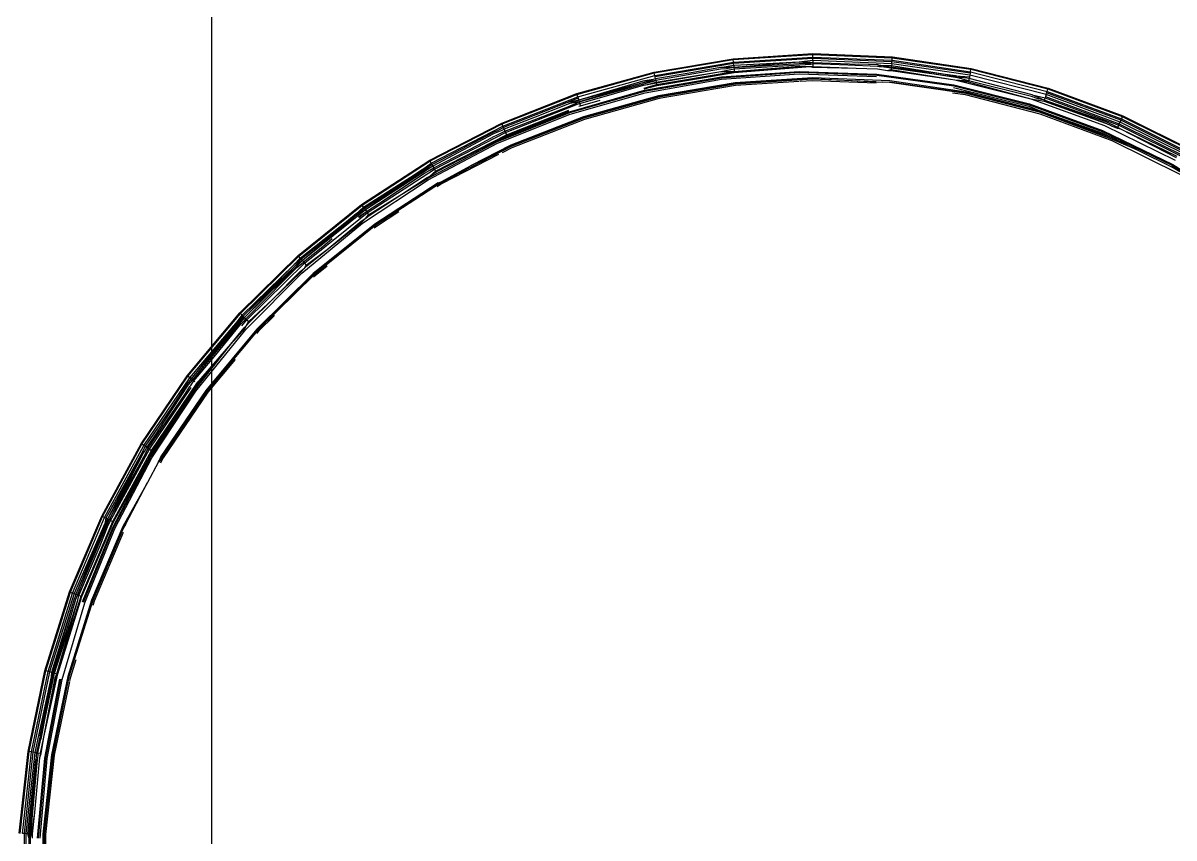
# Model space of a CAD drawing. Header units: millimetres. Extents: x -4865574 to 353735, y -2734656 to 279194.
# Drawn here: x -4832916.9 to -4832864.3, y -2670809.9 to -2670772.7 of the extents above; entities that cross this region are included whole.
import ezdxf

# ---------------------------------------------------------------- set-up
doc = ezdxf.new("R2010")
doc.units = ezdxf.units.MM
doc.layers.add('+AT9-Hardscape', color=1, linetype='Continuous')
doc.layers.add('+AT9-Hatch', color=8, linetype='Continuous')

# ---------------------------------------------------------------- blocks, each defined once
blk = doc.blocks.new('TABLE1')
at = {"layer": '+AT9-Hardscape'}
for p, q in [((-1225.835, 466.11), (-1222.195, 466.343)), ((-1225.831, 466.068), (-1222.195, 466.301)), ((-1222.196, 466.186), (-1222.195, 466.301)), ((-1222.195, 466.301), (-1222.195, 466.343)), ((-1222.195, 466.343), (-1218.558, 466.195)), ((-1222.195, 466.301), (-1218.563, 466.154)), ((-1229.441, 465.499), (-1225.835, 466.11)), ((-1229.433, 465.458), (-1225.831, 466.068)), ((-1229.412, 465.346), (-1225.821, 465.954)), ((-1225.815, 465.884), (-1229.399, 465.277)), ((-1225.807, 465.799), (-1226.334, 465.709)), ((-1225.831, 466.068), (-1225.835, 466.11)), ((-1225.821, 465.954), (-1225.831, 466.068)), ((-1225.821, 465.954), (-1222.196, 466.186)), ((-1225.815, 465.884), (-1225.821, 465.954)), ((-1222.197, 466.116), (-1225.815, 465.884)), ((-1225.807, 465.799), (-1225.815, 465.884)), ((-1222.823, 465.954), (-1225.807, 465.799)), ((-1225.807, 465.799), (-1225.799, 465.713)), ((-1222.823, 465.954), (-1225.799, 465.713)), ((-1225.799, 465.713), (-1222.822, 465.886)), ((-1225.793, 465.643), (-1222.287, 465.867)), ((-1225.783, 465.529), (-1222.822, 465.769)), ((-1222.198, 466.03), (-1222.823, 465.954)), ((-1222.312, 465.936), (-1222.823, 465.954)), ((-1222.822, 465.886), (-1222.312, 465.936)), ((-1222.287, 465.867), (-1222.822, 465.886)), ((-1222.822, 465.769), (-1222.309, 465.751)), ((-1222.312, 465.936), (-1222.199, 465.943)), ((-1222.287, 465.867), (-1222.199, 465.873)), ((-1222.199, 465.873), (-1222.2, 465.758)), ((-1222.198, 466.03), (-1222.199, 465.943)), ((-1222.199, 465.943), (-1220.095, 465.858)), ((-1222.199, 465.943), (-1222.199, 465.873)), ((-1220.601, 465.808), (-1222.199, 465.873)), ((-1222.198, 466.03), (-1222.197, 466.116)), ((-1218.592, 465.883), (-1222.198, 466.03)), ((-1222.197, 466.116), (-1222.196, 466.186)), ((-1218.583, 465.969), (-1222.197, 466.116)), ((-1222.196, 466.186), (-1218.575, 466.039)), ((-1219.236, 465.76), (-1220.601, 465.808)), ((-1219.23, 465.828), (-1220.095, 465.858)), ((-1219.184, 465.821), (-1219.23, 465.828)), ((-1218.609, 465.727), (-1219.184, 465.821)), ((-1219.184, 465.821), (-1218.601, 465.798)), ((-1218.601, 465.798), (-1218.609, 465.727)), ((-1218.592, 465.883), (-1218.601, 465.798)), ((-1218.601, 465.798), (-1215.671, 465.327)), ((-1218.592, 465.883), (-1218.583, 465.969)), ((-1215.027, 465.362), (-1218.592, 465.883)), ((-1218.583, 465.969), (-1218.575, 466.039)), ((-1215.009, 465.446), (-1218.583, 465.969)), ((-1218.575, 466.039), (-1218.563, 466.154)), ((-1218.575, 466.039), (-1214.995, 465.515)), ((-1218.563, 466.154), (-1218.558, 466.195)), ((-1218.563, 466.154), (-1214.971, 465.628)), ((-1218.558, 466.195), (-1214.963, 465.669)), ((-1232.976, 464.516), (-1229.441, 465.499)), ((-1232.965, 464.476), (-1229.433, 465.458)), ((-1232.932, 464.367), (-1229.412, 465.346)), ((-1229.878, 464.668), (-1226.369, 465.285)), ((-1229.869, 464.625), (-1226.364, 465.241)), ((-1229.433, 465.458), (-1229.441, 465.499)), ((-1229.412, 465.346), (-1229.433, 465.458)), ((-1229.399, 465.277), (-1229.412, 465.346)), ((-1229.383, 465.193), (-1229.399, 465.277)), ((-1227.656, 465.485), (-1229.383, 465.193)), ((-1226.406, 465.636), (-1229.367, 465.109)), ((-1229.354, 465.04), (-1226.394, 465.521)), ((-1229.346, 465.002), (-1226.394, 465.521)), ((-1229.332, 464.928), (-1225.783, 465.529)), ((-1229.324, 464.887), (-1225.779, 465.487)), ((-1226.413, 465.704), (-1227.656, 465.485)), ((-1226.334, 465.709), (-1226.413, 465.704)), ((-1226.142, 465.655), (-1226.406, 465.636)), ((-1226.394, 465.521), (-1225.793, 465.643)), ((-1226.394, 465.521), (-1225.783, 465.529)), ((-1226.369, 465.285), (-1222.82, 465.532)), ((-1226.364, 465.241), (-1222.819, 465.488)), ((-1226.357, 465.173), (-1222.819, 465.42)), ((-1225.799, 465.713), (-1226.334, 465.709)), ((-1225.799, 465.713), (-1226.142, 465.655)), ((-1225.799, 465.713), (-1225.793, 465.643)), ((-1225.793, 465.643), (-1225.783, 465.529)), ((-1225.783, 465.529), (-1222.309, 465.751)), ((-1225.783, 465.529), (-1225.779, 465.487)), ((-1225.779, 465.487), (-1222.309, 465.751)), ((-1222.205, 465.235), (-1225.736, 465.009)), ((-1222.82, 465.532), (-1219.268, 465.408)), ((-1222.819, 465.488), (-1219.272, 465.363)), ((-1222.819, 465.42), (-1219.278, 465.295)), ((-1222.309, 465.751), (-1222.2, 465.758)), ((-1222.309, 465.751), (-1222.201, 465.717)), ((-1218.677, 465.092), (-1222.205, 465.235)), ((-1222.2, 465.758), (-1222.201, 465.717)), ((-1222.201, 465.717), (-1220.214, 465.678)), ((-1222.2, 465.758), (-1220.214, 465.678)), ((-1220.214, 465.678), (-1219.246, 465.644)), ((-1219.272, 465.363), (-1215.758, 464.868)), ((-1219.268, 465.408), (-1215.749, 464.912)), ((-1219.246, 465.644), (-1218.775, 465.578)), ((-1219.162, 465.75), (-1219.236, 465.76)), ((-1218.615, 465.673), (-1219.162, 465.75)), ((-1219.162, 465.75), (-1218.609, 465.727)), ((-1218.775, 465.578), (-1218.621, 465.613)), ((-1218.775, 465.578), (-1218.626, 465.571)), ((-1218.621, 465.613), (-1218.626, 465.571)), ((-1218.626, 465.571), (-1215.912, 465.174)), ((-1218.615, 465.673), (-1218.621, 465.613)), ((-1218.621, 465.613), (-1215.912, 465.174)), ((-1218.609, 465.727), (-1218.615, 465.673)), ((-1215.683, 465.26), (-1218.615, 465.673)), ((-1215.671, 465.327), (-1218.609, 465.727)), ((-1218.609, 465.727), (-1215.683, 465.26)), ((-1215.082, 465.095), (-1215.683, 465.26)), ((-1215.683, 465.26), (-1215.387, 465.256)), ((-1215.671, 465.327), (-1215.044, 465.277)), ((-1215.387, 465.256), (-1215.671, 465.327)), ((-1215.059, 465.208), (-1215.387, 465.256)), ((-1215.044, 465.277), (-1215.059, 465.208)), ((-1215.027, 465.362), (-1215.044, 465.277)), ((-1215.009, 465.446), (-1215.027, 465.362)), ((-1211.538, 464.47), (-1215.027, 465.362)), ((-1214.995, 465.515), (-1215.009, 465.446)), ((-1214.995, 465.515), (-1214.971, 465.628)), ((-1214.995, 465.515), (-1211.491, 464.62)), ((-1214.971, 465.628), (-1214.963, 465.669)), ((-1214.971, 465.628), (-1211.457, 464.729)), ((-1214.963, 465.669), (-1211.445, 464.769)), ((-1229.964, 465.08), (-1232.888, 464.219)), ((-1229.95, 465.014), (-1232.888, 464.219)), ((-1232.864, 464.137), (-1229.367, 465.109)), ((-1229.95, 465.014), (-1232.864, 464.137)), ((-1232.469, 464.174), (-1229.926, 464.9)), ((-1229.49, 465.163), (-1229.964, 465.08)), ((-1229.49, 465.163), (-1229.95, 465.014)), ((-1229.367, 465.109), (-1229.95, 465.014)), ((-1229.926, 464.9), (-1229.74, 464.932)), ((-1229.899, 464.77), (-1229.332, 464.928)), ((-1229.891, 464.729), (-1229.324, 464.887)), ((-1229.855, 464.558), (-1226.357, 465.173)), ((-1229.74, 464.932), (-1229.354, 465.04)), ((-1229.74, 464.932), (-1229.346, 465.002)), ((-1229.383, 465.193), (-1229.49, 465.163)), ((-1229.383, 465.193), (-1229.367, 465.109)), ((-1229.367, 465.109), (-1229.354, 465.04)), ((-1229.354, 465.04), (-1229.346, 465.002)), ((-1229.346, 465.002), (-1229.332, 464.928)), ((-1229.332, 464.928), (-1229.324, 464.887)), ((-1225.736, 465.009), (-1229.235, 464.416)), ((-1229.229, 464.386), (-1225.734, 464.978)), ((-1225.731, 464.944), (-1229.223, 464.353)), ((-1225.725, 464.88), (-1229.21, 464.289)), ((-1225.734, 464.978), (-1222.205, 465.204)), ((-1222.206, 465.17), (-1225.731, 464.944)), ((-1222.816, 465.066), (-1225.725, 464.88)), ((-1222.206, 465.105), (-1222.768, 465.069)), ((-1219.3, 465.052), (-1222.206, 465.17)), ((-1219.306, 464.987), (-1222.206, 465.105)), ((-1222.205, 465.204), (-1219.3, 465.052)), ((-1219.3, 465.052), (-1219, 465.04)), ((-1219, 465.04), (-1218.681, 465.061)), ((-1218.684, 465.027), (-1219, 465.04)), ((-1215.202, 464.518), (-1218.684, 465.027)), ((-1218.681, 465.061), (-1215.195, 464.551)), ((-1215.189, 464.581), (-1218.677, 465.092)), ((-1215.912, 465.174), (-1215.705, 465.145)), ((-1215.771, 464.801), (-1212.333, 463.943)), ((-1215.758, 464.868), (-1212.313, 464.008)), ((-1215.749, 464.912), (-1212.301, 464.051)), ((-1215.705, 465.145), (-1212.234, 464.278)), ((-1215.705, 465.145), (-1215.082, 465.095)), ((-1215.705, 465.145), (-1215.091, 465.054)), ((-1215.082, 465.095), (-1215.091, 465.054)), ((-1215.091, 465.054), (-1212.234, 464.278)), ((-1215.059, 465.208), (-1215.082, 465.095)), ((-1212.201, 464.391), (-1215.082, 465.095)), ((-1212.182, 464.455), (-1215.059, 465.208)), ((-1211.491, 464.62), (-1211.457, 464.729)), ((-1211.457, 464.729), (-1211.445, 464.769)), ((-1211.457, 464.729), (-1208.057, 463.467)), ((-1211.445, 464.769), (-1208.04, 463.506)), ((-1236.405, 463.172), (-1232.976, 464.516)), ((-1236.389, 463.134), (-1232.965, 464.476)), ((-1236.346, 463.029), (-1232.932, 464.367)), ((-1232.912, 464.301), (-1233.438, 464.089)), ((-1232.888, 464.219), (-1233.438, 464.089)), ((-1233.313, 463.688), (-1229.878, 464.668)), ((-1233.299, 463.646), (-1229.869, 464.625)), ((-1232.888, 464.219), (-1233.294, 464.059)), ((-1233.279, 463.581), (-1229.855, 464.558)), ((-1232.965, 464.476), (-1232.976, 464.516)), ((-1232.932, 464.367), (-1232.965, 464.476)), ((-1232.932, 464.367), (-1232.912, 464.301)), ((-1232.912, 464.301), (-1232.888, 464.219)), ((-1232.888, 464.219), (-1232.864, 464.137)), ((-1232.812, 463.961), (-1231.899, 464.215)), ((-1229.235, 464.416), (-1232.664, 463.463)), ((-1232.656, 463.434), (-1229.229, 464.386)), ((-1229.223, 464.353), (-1232.646, 463.401)), ((-1229.21, 464.289), (-1232.628, 463.339)), ((-1215.216, 464.454), (-1215.82, 464.542)), ((-1211.815, 463.584), (-1215.216, 464.454)), ((-1211.796, 463.646), (-1215.202, 464.518)), ((-1215.195, 464.551), (-1211.785, 463.679)), ((-1211.776, 463.709), (-1215.189, 464.581)), ((-1212.234, 464.278), (-1208.868, 463.053)), ((-1212.234, 464.278), (-1211.632, 464.17)), ((-1211.907, 464.284), (-1212.201, 464.391)), ((-1211.62, 464.21), (-1212.182, 464.455)), ((-1212.182, 464.455), (-1211.585, 464.32)), ((-1211.62, 464.21), (-1211.907, 464.284)), ((-1211.62, 464.21), (-1211.632, 464.17)), ((-1211.585, 464.32), (-1211.62, 464.21)), ((-1208.825, 463.161), (-1211.62, 464.21)), ((-1208.799, 463.223), (-1211.62, 464.21)), ((-1211.564, 464.387), (-1211.585, 464.32)), ((-1211.585, 464.32), (-1208.224, 463.072)), ((-1211.538, 464.47), (-1211.564, 464.387)), ((-1211.564, 464.387), (-1208.197, 463.137)), ((-1211.538, 464.47), (-1211.513, 464.552)), ((-1208.163, 463.217), (-1211.538, 464.47)), ((-1211.513, 464.552), (-1211.491, 464.62)), ((-1208.129, 463.296), (-1211.513, 464.552)), ((-1211.491, 464.62), (-1208.102, 463.361)), ((-1236.636, 462.355), (-1233.313, 463.688)), ((-1233.438, 464.089), (-1236.32, 462.965)), ((-1236.255, 462.807), (-1233.383, 463.913)), ((-1236.229, 462.743), (-1232.87, 464.06)), ((-1236.186, 462.638), (-1233.334, 463.756)), ((-1236.17, 462.599), (-1233.321, 463.717)), ((-1233.418, 464.024), (-1234.877, 463.439)), ((-1233.294, 464.059), (-1233.418, 464.024)), ((-1233.383, 463.913), (-1232.864, 464.137)), ((-1233.383, 463.913), (-1232.87, 464.06)), ((-1232.864, 464.137), (-1233.294, 464.059)), ((-1232.875, 463.936), (-1232.812, 463.961)), ((-1232.87, 464.06), (-1232.844, 464.07)), ((-1232.864, 464.137), (-1232.844, 464.07)), ((-1232.844, 464.07), (-1232.469, 464.174)), ((-1232.844, 464.07), (-1232.812, 463.961)), ((-1212.333, 463.943), (-1211.776, 463.709)), ((-1212.313, 464.008), (-1208.974, 462.792)), ((-1212.301, 464.051), (-1208.957, 462.833)), ((-1211.785, 463.679), (-1208.558, 462.514)), ((-1211.776, 463.709), (-1208.999, 462.729)), ((-1208.558, 462.514), (-1211.776, 463.709)), ((-1211.632, 464.17), (-1208.825, 463.161)), ((-1239.69, 461.48), (-1236.405, 463.172)), ((-1239.671, 461.444), (-1236.389, 463.134)), ((-1236.619, 462.315), (-1233.299, 463.646)), ((-1236.593, 462.253), (-1233.279, 463.581)), ((-1236.389, 463.134), (-1236.405, 463.172)), ((-1236.346, 463.029), (-1236.389, 463.134)), ((-1234.877, 463.439), (-1236.287, 462.886)), ((-1232.664, 463.463), (-1235.99, 462.159)), ((-1235.979, 462.131), (-1232.656, 463.434)), ((-1232.646, 463.401), (-1235.966, 462.1)), ((-1232.628, 463.339), (-1235.941, 462.04)), ((-1208.525, 462.363), (-1211.815, 463.584)), ((-1208.499, 462.423), (-1211.796, 463.646)), ((-1208.539, 463.022), (-1208.825, 463.161)), ((-1208.269, 462.966), (-1208.799, 463.223)), ((-1208.224, 463.072), (-1208.197, 463.137)), ((-1208.197, 463.137), (-1208.163, 463.217)), ((-1208.197, 463.137), (-1204.976, 461.539)), ((-1208.129, 463.296), (-1208.163, 463.217)), ((-1204.935, 461.615), (-1208.163, 463.217)), ((-1208.102, 463.361), (-1208.129, 463.296)), ((-1204.894, 461.691), (-1208.129, 463.296)), ((-1208.057, 463.467), (-1208.102, 463.361)), ((-1208.102, 463.361), (-1204.86, 461.753)), ((-1208.04, 463.506), (-1208.057, 463.467)), ((-1208.057, 463.467), (-1204.805, 461.854)), ((-1208.04, 463.506), (-1204.785, 461.891)), ((-1239.618, 461.344), (-1236.346, 463.029)), ((-1236.774, 462.678), (-1239.545, 461.208)), ((-1239.473, 461.072), (-1236.229, 462.743)), ((-1239.42, 460.973), (-1236.186, 462.638)), ((-1236.8, 462.74), (-1238.842, 461.666)), ((-1236.599, 462.821), (-1236.8, 462.74)), ((-1236.399, 462.828), (-1236.774, 462.678)), ((-1236.656, 462.601), (-1236.255, 462.807)), ((-1236.32, 462.965), (-1236.599, 462.821)), ((-1236.287, 462.886), (-1236.399, 462.828)), ((-1236.32, 462.965), (-1236.346, 463.029)), ((-1236.287, 462.886), (-1236.32, 462.965)), ((-1236.287, 462.886), (-1236.255, 462.807)), ((-1236.255, 462.807), (-1236.229, 462.743)), ((-1236.229, 462.743), (-1236.186, 462.638)), ((-1236.186, 462.638), (-1236.17, 462.599)), ((-1208.999, 462.729), (-1208.558, 462.514)), ((-1208.974, 462.792), (-1205.773, 461.232)), ((-1208.957, 462.833), (-1205.753, 461.271)), ((-1208.868, 463.053), (-1205.643, 461.48)), ((-1208.285, 462.927), (-1208.539, 463.022)), ((-1208.539, 463.022), (-1208.269, 462.966)), ((-1208.285, 462.927), (-1208.269, 462.966)), ((-1208.13, 462.897), (-1208.285, 462.927)), ((-1208.269, 462.966), (-1208.224, 463.072)), ((-1208.13, 462.897), (-1208.269, 462.966)), ((-1208.224, 463.072), (-1205.01, 461.477)), ((-1205.589, 461.583), (-1208.13, 462.897)), ((-1205.558, 461.643), (-1208.13, 462.897)), ((-1239.794, 460.644), (-1236.619, 462.315)), ((-1239.762, 460.585), (-1236.593, 462.253)), ((-1239.506, 461.133), (-1237.466, 462.184)), ((-1239.401, 460.936), (-1236.636, 462.355)), ((-1235.966, 462.1), (-1239.148, 460.461)), ((-1235.99, 462.159), (-1237.797, 461.228)), ((-1237.797, 461.228), (-1235.979, 462.131)), ((-1237.466, 462.184), (-1236.729, 462.572)), ((-1236.729, 462.572), (-1236.656, 462.601)), ((-1236.636, 462.355), (-1236.17, 462.599)), ((-1208.474, 462.483), (-1208.558, 462.514)), ((-1208.558, 462.514), (-1208.486, 462.454)), ((-1205.378, 460.802), (-1208.525, 462.363)), ((-1207.324, 461.912), (-1208.499, 462.423)), ((-1208.486, 462.454), (-1207.324, 461.912)), ((-1208.474, 462.483), (-1207.324, 461.912)), ((-1238.842, 461.666), (-1239.585, 461.283)), ((-1236.546, 461.729), (-1239.117, 460.405)), ((-1235.941, 462.04), (-1236.388, 461.811)), ((-1207.324, 461.912), (-1205.805, 461.172)), ((-1242.8, 459.458), (-1239.69, 461.48)), ((-1242.777, 459.424), (-1239.671, 461.444)), ((-1242.715, 459.331), (-1240.016, 461.048)), ((-1240.016, 461.048), (-1242.676, 459.273)), ((-1239.545, 461.208), (-1242.629, 459.203)), ((-1242.544, 459.076), (-1239.473, 461.072)), ((-1240.016, 461.048), (-1239.618, 461.344)), ((-1239.653, 461.239), (-1240.016, 461.048)), ((-1239.653, 461.239), (-1239.984, 460.989)), ((-1239.545, 461.208), (-1239.984, 460.989)), ((-1239.671, 461.444), (-1239.69, 461.48)), ((-1239.69, 461.014), (-1239.506, 461.133)), ((-1239.618, 461.344), (-1239.671, 461.444)), ((-1239.585, 461.283), (-1239.653, 461.239)), ((-1239.585, 461.283), (-1239.618, 461.344)), ((-1239.545, 461.208), (-1239.585, 461.283)), ((-1239.545, 461.208), (-1239.506, 461.133)), ((-1239.506, 461.133), (-1239.473, 461.072)), ((-1239.473, 461.072), (-1239.42, 460.973)), ((-1239.163, 460.491), (-1237.797, 461.228)), ((-1205.433, 460.94), (-1205.805, 461.172)), ((-1205.773, 461.232), (-1205.316, 460.916)), ((-1205.753, 461.271), (-1202.721, 459.381)), ((-1242.754, 458.597), (-1239.762, 460.585)), ((-1239.984, 460.989), (-1242.676, 459.273)), ((-1239.984, 460.989), (-1242.629, 459.203)), ((-1242.017, 459.5), (-1239.928, 460.888)), ((-1240.96, 459.922), (-1239.815, 460.683)), ((-1240.96, 459.922), (-1239.794, 460.644)), ((-1239.928, 460.888), (-1239.69, 461.014)), ((-1239.815, 460.683), (-1239.685, 460.751)), ((-1239.685, 460.751), (-1239.42, 460.973)), ((-1239.685, 460.751), (-1239.401, 460.936)), ((-1239.42, 460.973), (-1239.401, 460.936)), ((-1239.301, 460.437), (-1242.195, 458.556)), ((-1242.178, 458.531), (-1239.301, 460.437)), ((-1239.148, 460.461), (-1242.159, 458.503)), ((-1239.117, 460.405), (-1239.349, 460.254)), ((-1239.301, 460.437), (-1239.163, 460.491)), ((-1245.702, 457.126), (-1242.8, 459.458)), ((-1242.777, 459.424), (-1242.8, 459.458)), ((-1242.582, 459.133), (-1242.017, 459.5)), ((-1242.481, 458.982), (-1240.96, 459.922)), ((-1242.458, 458.948), (-1240.96, 459.922)), ((-1245.676, 457.094), (-1242.777, 459.424)), ((-1245.604, 457.008), (-1243.053, 459.03)), ((-1243.053, 459.03), (-1245.56, 456.955)), ((-1243.015, 458.975), (-1245.56, 456.955)), ((-1242.629, 459.203), (-1245.506, 456.891)), ((-1243.015, 458.975), (-1245.506, 456.891)), ((-1245.409, 456.773), (-1242.544, 459.076)), ((-1243.053, 459.03), (-1242.715, 459.331)), ((-1242.676, 459.273), (-1243.053, 459.03)), ((-1242.676, 459.273), (-1243.015, 458.975)), ((-1242.629, 459.203), (-1243.015, 458.975)), ((-1242.95, 458.881), (-1242.64, 459.087)), ((-1242.931, 458.853), (-1242.64, 459.087)), ((-1242.715, 459.331), (-1242.777, 459.424)), ((-1242.676, 459.273), (-1242.715, 459.331)), ((-1242.629, 459.203), (-1242.676, 459.273)), ((-1242.64, 459.087), (-1242.582, 459.133)), ((-1242.629, 459.203), (-1242.582, 459.133)), ((-1242.61, 458.826), (-1242.481, 458.982)), ((-1242.61, 458.826), (-1242.458, 458.948)), ((-1242.582, 459.133), (-1242.544, 459.076)), ((-1242.544, 459.076), (-1242.481, 458.982)), ((-1242.481, 458.982), (-1242.458, 458.948)), ((-1241.1, 459.116), (-1242.123, 458.45)), ((-1245.539, 456.308), (-1242.754, 458.597)), ((-1242.195, 458.556), (-1245.01, 456.294)), ((-1244.991, 456.27), (-1242.178, 458.531)), ((-1242.159, 458.503), (-1244.969, 456.245)), ((-1244.379, 457.404), (-1242.817, 458.688)), ((-1244.379, 457.404), (-1242.792, 458.652)), ((-1242.817, 458.688), (-1242.61, 458.826)), ((-1242.792, 458.652), (-1242.61, 458.826)), ((-1242.123, 458.45), (-1242.228, 458.366)), ((-1244.579, 457.528), (-1244.14, 457.903)), ((-1245.453, 456.826), (-1244.579, 457.528)), ((-1245.337, 456.687), (-1244.379, 457.404)), ((-1245.311, 456.655), (-1244.379, 457.404)), ((-1248.367, 454.508), (-1245.702, 457.126)), ((-1248.337, 454.48), (-1245.676, 457.094)), ((-1245.506, 456.891), (-1248.148, 454.295)), ((-1245.879, 456.707), (-1245.604, 457.008)), ((-1245.56, 456.955), (-1245.879, 456.707)), ((-1245.56, 456.955), (-1245.836, 456.656)), ((-1245.506, 456.891), (-1245.836, 456.656)), ((-1245.676, 457.094), (-1245.702, 457.126)), ((-1245.604, 457.008), (-1245.676, 457.094)), ((-1245.56, 456.955), (-1245.604, 457.008)), ((-1245.506, 456.891), (-1245.56, 456.955)), ((-1245.506, 456.891), (-1245.453, 456.826)), ((-1245.471, 456.808), (-1245.453, 456.826)), ((-1245.453, 456.826), (-1245.409, 456.773)), ((-1248.257, 454.402), (-1245.879, 456.707)), ((-1245.879, 456.707), (-1248.208, 454.354)), ((-1245.836, 456.656), (-1248.208, 454.354)), ((-1245.836, 456.656), (-1248.148, 454.295)), ((-1248.088, 453.741), (-1245.539, 456.308)), ((-1248.039, 454.188), (-1245.409, 456.773)), ((-1247.682, 454.635), (-1245.762, 456.569)), ((-1246.879, 455.115), (-1245.611, 456.392)), ((-1246.879, 455.115), (-1245.583, 456.358)), ((-1245.762, 456.569), (-1245.471, 456.808)), ((-1245.611, 456.392), (-1245.418, 456.55)), ((-1245.583, 456.358), (-1245.418, 456.55)), ((-1245.418, 456.55), (-1245.337, 456.687)), ((-1245.418, 456.55), (-1245.311, 456.655)), ((-1245.409, 456.773), (-1245.337, 456.687)), ((-1245.337, 456.687), (-1245.311, 456.655)), ((-1244.379, 456.638), (-1244.929, 456.196)), ((-1245.01, 456.294), (-1247.594, 453.754)), ((-1247.573, 453.733), (-1244.991, 456.27)), ((-1244.969, 456.245), (-1247.549, 453.71)), ((-1244.929, 456.196), (-1244.992, 456.134)), ((-1247.959, 454.11), (-1246.879, 455.115)), ((-1247.93, 454.082), (-1246.879, 455.115)), ((-1250.766, 451.632), (-1248.367, 454.508)), ((-1250.734, 451.606), (-1248.337, 454.48)), ((-1248.148, 454.295), (-1250.527, 451.443)), ((-1248.466, 454.103), (-1248.257, 454.402)), ((-1248.208, 454.354), (-1248.466, 454.103)), ((-1248.208, 454.354), (-1248.418, 454.057)), ((-1248.148, 454.295), (-1248.418, 454.057)), ((-1248.337, 454.48), (-1248.367, 454.508)), ((-1248.257, 454.402), (-1248.337, 454.48)), ((-1248.208, 454.354), (-1248.257, 454.402)), ((-1248.148, 454.295), (-1248.208, 454.354)), ((-1248.148, 454.295), (-1248.088, 454.236)), ((-1248.14, 454.175), (-1248.088, 454.236)), ((-1248.088, 454.236), (-1247.682, 454.635)), ((-1248.088, 454.236), (-1248.039, 454.188)), ((-1246.778, 454.379), (-1247.504, 453.666)), ((-1250.646, 451.537), (-1248.466, 454.103)), ((-1248.418, 454.057), (-1250.527, 451.443)), ((-1250.375, 450.923), (-1248.088, 453.741)), ((-1248.466, 454.103), (-1250.199, 451.967)), ((-1248.418, 454.057), (-1250.199, 451.967)), ((-1247.594, 453.754), (-1249.922, 450.963)), ((-1249.898, 450.945), (-1247.573, 453.733)), ((-1247.549, 453.71), (-1249.872, 450.924)), ((-1249.466, 452.584), (-1248.335, 453.978)), ((-1248.771, 453.074), (-1248.168, 453.817)), ((-1248.771, 453.074), (-1248.136, 453.787)), ((-1248.335, 453.978), (-1248.14, 454.175)), ((-1248.268, 453.914), (-1248.039, 454.188)), ((-1248.168, 453.817), (-1248.064, 453.922)), ((-1248.136, 453.787), (-1248.064, 453.922)), ((-1248.064, 453.922), (-1247.959, 454.11)), ((-1248.064, 453.922), (-1247.93, 454.082)), ((-1248.039, 454.188), (-1247.959, 454.11)), ((-1247.959, 454.11), (-1247.93, 454.082)), ((-1247.504, 453.666), (-1247.596, 453.555)), ((-1250.427, 450.964), (-1248.771, 453.074)), ((-1250.321, 451.279), (-1248.771, 453.074)), ((-1250.289, 451.254), (-1248.771, 453.074)), ((-1250.462, 451.391), (-1249.466, 452.584)), ((-1248.581, 452.373), (-1249.823, 450.885)), ((-1252.875, 448.526), (-1250.766, 451.632)), ((-1252.841, 448.504), (-1250.734, 451.606)), ((-1250.734, 451.606), (-1250.766, 451.632)), ((-1250.646, 451.537), (-1250.734, 451.606)), ((-1250.199, 451.967), (-1250.593, 451.495)), ((-1252.747, 448.444), (-1250.646, 451.537)), ((-1252.491, 448.282), (-1250.585, 451.087)), ((-1252.397, 448.222), (-1250.321, 451.279)), ((-1250.734, 451.203), (-1252.113, 449.108)), ((-1250.786, 451.243), (-1251.502, 450.156)), ((-1250.876, 450.781), (-1250.644, 451.133)), ((-1250.647, 451.414), (-1250.786, 451.243)), ((-1250.527, 451.443), (-1250.734, 451.203)), ((-1250.593, 451.495), (-1250.647, 451.414)), ((-1250.593, 451.495), (-1250.646, 451.537)), ((-1250.644, 451.133), (-1250.599, 451.188)), ((-1250.599, 451.188), (-1250.462, 451.391)), ((-1250.527, 451.443), (-1250.593, 451.495)), ((-1250.527, 451.443), (-1250.462, 451.391)), ((-1250.462, 451.391), (-1250.416, 451.355)), ((-1250.461, 450.991), (-1250.289, 451.254)), ((-1250.355, 451.306), (-1250.321, 451.279)), ((-1250.321, 451.279), (-1250.289, 451.254)), ((-1252.548, 448.318), (-1250.876, 450.781)), ((-1252.469, 447.941), (-1250.461, 450.991)), ((-1252.432, 447.918), (-1250.427, 450.964)), ((-1252.376, 447.884), (-1250.375, 450.923)), ((-1252.363, 448.2), (-1250.461, 450.991)), ((-1249.922, 450.963), (-1251.968, 447.95)), ((-1251.943, 447.934), (-1249.898, 450.945)), ((-1249.872, 450.924), (-1251.915, 447.916)), ((-1249.823, 450.885), (-1251.862, 447.883)), ((-1251.502, 450.156), (-1252.69, 448.408)), ((-1252.113, 449.108), (-1252.619, 448.363)), ((-1254.674, 445.222), (-1252.875, 448.526)), ((-1254.637, 445.204), (-1252.841, 448.504)), ((-1254.538, 445.155), (-1252.747, 448.444)), ((-1252.841, 448.504), (-1252.875, 448.526)), ((-1252.747, 448.444), (-1252.841, 448.504)), ((-1252.69, 448.408), (-1252.747, 448.444)), ((-1252.817, 448.159), (-1254.477, 445.124)), ((-1252.817, 448.159), (-1254.402, 445.087)), ((-1254.327, 445.05), (-1252.665, 448.064)), ((-1254.169, 444.701), (-1252.469, 447.941)), ((-1254.167, 444.971), (-1252.397, 448.222)), ((-1254.137, 445.258), (-1252.491, 448.282)), ((-1254.137, 445.258), (-1252.665, 448.064)), ((-1254.13, 444.953), (-1252.469, 447.941)), ((-1254.13, 444.682), (-1252.432, 447.918)), ((-1252.761, 448.124), (-1253.074, 447.527)), ((-1252.69, 448.408), (-1252.817, 448.159)), ((-1252.693, 448.227), (-1252.761, 448.124)), ((-1252.619, 448.363), (-1252.693, 448.227)), ((-1252.619, 448.363), (-1252.69, 448.408)), ((-1252.665, 448.064), (-1252.548, 448.318)), ((-1252.619, 448.363), (-1252.548, 448.318)), ((-1252.548, 448.318), (-1252.491, 448.282)), ((-1252.491, 448.282), (-1252.397, 448.222)), ((-1252.469, 447.941), (-1252.363, 448.2)), ((-1252.397, 448.222), (-1252.363, 448.2)), ((-1251.968, 447.95), (-1252.073, 447.695)), ((-1252.073, 447.695), (-1251.943, 447.934)), ((-1251.915, 447.916), (-1252.045, 447.677)), ((-1253.074, 447.527), (-1254.402, 445.087)), ((-1253.074, 447.527), (-1254.327, 445.05)), ((-1254.071, 444.653), (-1252.376, 447.884)), ((-1252.073, 447.695), (-1252.585, 446.755)), ((-1251.862, 447.883), (-1251.992, 447.644)), ((-1252.585, 446.755), (-1253.713, 444.745)), ((-1253.589, 444.841), (-1252.585, 446.755)), ((-1256.142, 441.755), (-1254.674, 445.222)), ((-1256.104, 441.741), (-1254.637, 445.204)), ((-1256, 441.702), (-1254.538, 445.155)), ((-1254.537, 444.88), (-1255.936, 441.679)), ((-1255.78, 441.621), (-1254.327, 445.05)), ((-1254.478, 444.851), (-1255.78, 441.621)), ((-1255.612, 441.558), (-1254.167, 444.971)), ((-1255.574, 441.544), (-1254.13, 444.953)), ((-1254.537, 444.88), (-1255.554, 442.367)), ((-1254.478, 444.851), (-1255.554, 442.367)), ((-1253.713, 444.745), (-1255.137, 441.382)), ((-1254.749, 443.88), (-1254.376, 444.802)), ((-1254.637, 445.204), (-1254.674, 445.222)), ((-1254.538, 445.155), (-1254.637, 445.204)), ((-1254.477, 445.124), (-1254.538, 445.155)), ((-1254.477, 445.124), (-1254.537, 444.88)), ((-1254.402, 445.087), (-1254.537, 444.88)), ((-1254.402, 445.087), (-1254.478, 444.851)), ((-1254.327, 445.05), (-1254.478, 444.851)), ((-1254.402, 445.087), (-1254.477, 445.124)), ((-1254.402, 445.087), (-1254.327, 445.05)), ((-1254.376, 444.802), (-1254.286, 444.974)), ((-1254.327, 445.05), (-1254.266, 445.02)), ((-1254.286, 444.974), (-1254.266, 445.02)), ((-1254.266, 445.02), (-1254.137, 445.258)), ((-1254.266, 445.02), (-1254.167, 444.971)), ((-1254.167, 444.971), (-1254.13, 444.953)), ((-1253.686, 444.732), (-1253.589, 444.841)), ((-1253.589, 444.841), (-1253.656, 444.717)), ((-1255.545, 441.302), (-1254.169, 444.701)), ((-1255.504, 441.287), (-1254.13, 444.682)), ((-1255.442, 441.264), (-1254.071, 444.653)), ((-1255.109, 441.372), (-1253.75, 444.496)), ((-1253.75, 444.496), (-1255.078, 441.36)), ((-1253.693, 444.469), (-1255.019, 441.338)), ((-1253.75, 444.496), (-1253.667, 444.694)), ((-1253.667, 444.694), (-1253.686, 444.732)), ((-1253.656, 444.717), (-1253.667, 444.694)), ((-1255.716, 441.597), (-1254.749, 443.88)), ((-1255.554, 442.367), (-1255.858, 441.649)), ((-1257.265, 438.16), (-1256.142, 441.755)), ((-1257.226, 438.15), (-1256.104, 441.741)), ((-1257.119, 438.122), (-1256, 441.702)), ((-1255.936, 441.679), (-1257.053, 438.105)), ((-1256.104, 441.741), (-1256.142, 441.755)), ((-1256.104, 441.741), (-1256, 441.702)), ((-1255.936, 441.679), (-1256, 441.702)), ((-1255.858, 441.649), (-1255.936, 441.679)), ((-1255.858, 441.649), (-1255.904, 441.503)), ((-1255.78, 441.621), (-1255.867, 441.419)), ((-1255.858, 441.649), (-1255.78, 441.621)), ((-1255.78, 441.621), (-1255.716, 441.597)), ((-1255.76, 441.38), (-1255.716, 441.597)), ((-1255.716, 441.597), (-1255.612, 441.558)), ((-1256.02, 441.132), (-1256.972, 438.085)), ((-1256.02, 441.132), (-1256.921, 438.072)), ((-1256.825, 438.047), (-1255.76, 441.38)), ((-1256.718, 438.02), (-1255.612, 441.558)), ((-1256.718, 438.02), (-1255.76, 441.38)), ((-1256.679, 438.01), (-1255.574, 441.544)), ((-1256.476, 437.753), (-1255.442, 441.264)), ((-1255.867, 441.419), (-1256.253, 440.107)), ((-1255.137, 441.382), (-1256.227, 437.894)), ((-1256.198, 437.887), (-1255.109, 441.372)), ((-1255.078, 441.36), (-1256.167, 437.879)), ((-1255.928, 441.442), (-1256.02, 441.132)), ((-1255.904, 441.503), (-1255.928, 441.442)), ((-1255.612, 441.558), (-1255.574, 441.544)), ((-1255.019, 441.338), (-1255.083, 441.134)), ((-1256.253, 440.107), (-1256.891, 438.064)), ((-1255.859, 438.653), (-1256.105, 437.863)), ((-1258.033, 434.474), (-1257.265, 438.16)), ((-1257.993, 434.468), (-1257.226, 438.15)), ((-1257.883, 434.452), (-1257.119, 438.122)), ((-1257.053, 438.105), (-1257.815, 434.442)), ((-1257.453, 435.03), (-1256.825, 438.047)), ((-1257.32, 435.127), (-1256.718, 438.02)), ((-1257.32, 435.127), (-1256.679, 438.01)), ((-1257.226, 438.15), (-1257.265, 438.16)), ((-1257.119, 438.122), (-1257.226, 438.15)), ((-1257.053, 438.105), (-1257.119, 438.122)), ((-1256.972, 438.085), (-1257.053, 438.105)), ((-1256.972, 438.085), (-1256.978, 437.878)), ((-1256.921, 438.072), (-1256.978, 437.878)), ((-1256.972, 438.085), (-1256.921, 438.072)), ((-1256.921, 438.072), (-1256.891, 438.064)), ((-1256.891, 438.064), (-1256.914, 437.862)), ((-1256.891, 438.064), (-1256.825, 438.047)), ((-1256.825, 438.047), (-1256.718, 438.02)), ((-1256.804, 437.835), (-1256.718, 438.02)), ((-1256.718, 438.02), (-1256.679, 438.01)), ((-1256.978, 437.878), (-1257.733, 434.43)), ((-1256.978, 437.878), (-1257.49, 435.189)), ((-1257.49, 435.189), (-1256.914, 437.862)), ((-1256.914, 437.862), (-1257.453, 435.03)), ((-1257.32, 435.127), (-1256.804, 437.835)), ((-1257.269, 434.17), (-1256.581, 437.779)), ((-1257.226, 434.164), (-1256.54, 437.769)), ((-1257.161, 434.155), (-1256.476, 437.753)), ((-1256.227, 437.894), (-1256.972, 434.318)), ((-1256.942, 434.314), (-1256.198, 437.887)), ((-1256.167, 437.879), (-1256.909, 434.309)), ((-1256.146, 437.671), (-1256.847, 434.3)), ((-1256.105, 437.863), (-1256.14, 437.697)), ((-1257.49, 435.189), (-1257.65, 434.418)), ((-1257.583, 434.408), (-1257.453, 435.03)), ((-1257.473, 434.392), (-1257.32, 435.127)), ((-1257.433, 434.386), (-1257.32, 435.127)), ((-1258.436, 430.734), (-1258.033, 434.474)), ((-1258.395, 430.732), (-1257.993, 434.468)), ((-1258.284, 430.728), (-1257.883, 434.452)), ((-1257.815, 434.442), (-1258.216, 430.725)), ((-1257.733, 434.43), (-1258.132, 430.722)), ((-1257.993, 434.468), (-1258.033, 434.474)), ((-1257.883, 434.452), (-1257.993, 434.468)), ((-1257.815, 434.442), (-1257.883, 434.452)), ((-1257.733, 434.43), (-1257.815, 434.442)), ((-1257.733, 434.43), (-1257.65, 434.418)), ((-1257.673, 434.227), (-1257.684, 434.101)), ((-1257.668, 434.253), (-1257.673, 434.227)), ((-1257.65, 434.418), (-1257.668, 434.253)), ((-1257.65, 434.418), (-1257.583, 434.408)), ((-1257.597, 434.275), (-1257.608, 434.218)), ((-1257.583, 434.408), (-1257.597, 434.275)), ((-1257.583, 434.408), (-1257.473, 434.392)), ((-1257.496, 434.202), (-1257.49, 434.235)), ((-1257.49, 434.235), (-1257.473, 434.392)), ((-1257.49, 434.235), (-1257.433, 434.386)), ((-1257.473, 434.392), (-1257.433, 434.386)), ((-1256.972, 434.318), (-1257.363, 430.69)), ((-1257.333, 430.689), (-1256.942, 434.314)), ((-1256.909, 434.309), (-1257.3, 430.688)), ((-1256.847, 434.3), (-1257.237, 430.685)), ((-1258.049, 430.718), (-1257.684, 434.101)), ((-1257.684, 434.101), (-1257.981, 430.715)), ((-1257.981, 430.715), (-1257.633, 433.943)), ((-1257.633, 433.943), (-1257.925, 430.713)), ((-1257.724, 431.688), (-1257.496, 434.202)), ((-1257.608, 434.218), (-1257.633, 433.943)), ((-1257.6, 430.51), (-1257.269, 434.17)), ((-1257.557, 430.508), (-1257.226, 434.164)), ((-1257.491, 430.506), (-1257.161, 434.155)), ((-1257.87, 430.711), (-1257.724, 431.688)), ((-1257.829, 430.709), (-1257.724, 431.688)), ((-1258.216, 430.725), (-1258.284, 430.728)), ((-1258.216, 430.725), (-1258.25, 426.994)), ((-1258.132, 430.722), (-1258.216, 430.725)), ((-1258.132, 430.722), (-1258.167, 426.999)), ((-1258.132, 430.722), (-1258.049, 430.718)), ((-1258.008, 430.524), (-1258.049, 430.718)), ((-1258.049, 430.718), (-1257.981, 430.715)), ((-1257.981, 430.715), (-1258.008, 430.524)), ((-1257.981, 430.715), (-1257.925, 430.713)), ((-1257.942, 430.522), (-1257.981, 430.715)), ((-1257.925, 430.713), (-1257.942, 430.522)), ((-1257.925, 430.713), (-1257.87, 430.711)), ((-1257.87, 430.711), (-1257.829, 430.709)), ((-1257.829, 430.518), (-1257.87, 430.711)), ((-1257.829, 430.518), (-1257.829, 430.709)), ((-1257.363, 430.69), (-1257.396, 427.048)), ((-1257.366, 427.05), (-1257.333, 430.689)), ((-1257.3, 430.688), (-1257.333, 427.052)), ((-1257.237, 430.685), (-1257.27, 427.056)), ((-1258.008, 430.524), (-1257.996, 429.025)), ((-1257.996, 429.025), (-1257.942, 430.522)), ((-1257.942, 430.522), (-1257.904, 427.016))]:
    blk.add_line(p, q, dxfattribs=at)

msp = doc.modelspace()

# ---------------------------------------------------------------- hatches: boundary and pattern name
at = {"layer": '+AT9-Hatch'}
h = msp.add_hatch(dxfattribs=at)
h.set_pattern_fill('CTYSQMK2', color=8, scale=2, angle=90)
h.set_pattern_definition([(90, (9e-15, 143.7), (-609.6, 609.6), [931.82948, -287.37052]), (180, (-143.7, 9e-15), (-609.6, -609.6), [931.82948, -287.37052]), (135, (-609.6, 465.9), (-609.60134, -609.60134), [203.2, -658.90648]), (405, (-609.6, 465.9), (-609.60134, 609.60134), [203.2, -658.90648]), (135, (-465.9, 609.6), (-609.60134, -609.60134), [203.2, -658.90648]), (405, (-753.3, 609.6), (-609.60134, 609.60134), [203.2, -658.90648])])
h.paths.add_polyline_path([(-4841253.645, -2670527.104), (-4841253.645, -2670577.104), (-4841253.645, -2671727.104), (-4841253.645, -2671777.104), (-4841253.645, -2672927.104), (-4841253.645, -2672977.104), (-4841253.645, -2673132.104), (-4822653.644, -2673132.104), (-4822653.644, -2672397.118), (-4822653.644, -2672347.118), (-4822653.644, -2671197.118), (-4822653.644, -2671147.118), (-4822653.644, -2669997.118), (-4822653.644, -2669947.118), (-4822653.644, -2668797.118), (-4822653.644, -2668747.118), (-4822653.644, -2666527.714), (-4841380.204, -2666527.714), (-4841253.645, -2669327.104), (-4841253.645, -2669377.104), (-4841322.645, -2669377.104), (-4841322.645, -2670527.104)])
edge = h.paths.add_edge_path(flags=16)
edge.add_spline(control_points=[(-4840332.707, -2670233.769), (-4840264.113, -2670154.237), (-4840112.569, -2670007.559), (-4839849.527, -2669831.803), (-4839559.263, -2669705.992), (-4839251.163, -2669634.193), (-4838935.185, -2669618.726), (-4838621.545, -2669660.093), (-4838320.383, -2669756.956), (-4838041.434, -2669906.182), (-4837793.717, -2670102.949), (-4837585.239, -2670340.895), (-4837422.741, -2670612.327), (-4837311.475, -2670908.471), (-4837255.039, -2671219.752), (-4837255.258, -2671536.108), (-4837312.124, -2671847.311), (-4837423.798, -2672143.301), (-4837586.671, -2672414.508), (-4837795.477, -2672652.166), (-4838043.467, -2672848.59), (-4838229.569, -2672947.817), (-4838326.312, -2672988.699)], knot_values=[1.896909, 1.896909, 1.896909, 1.896909, 2.076953, 2.256997, 2.437041, 2.617085, 2.797128, 2.977172, 3.157216, 3.33726, 3.517304, 3.697348, 3.877392, 4.057436, 4.23748, 4.417524, 4.597568, 4.777611, 4.957655, 5.137699, 5.317743, 5.497787, 5.497787, 5.497787, 5.497787], degree=3, periodic=0)
edge.add_line((-4838326.312, -2672988.699), (-4838359.765, -2672948.481))
edge.add_arc((-4839007.504, -2671376.72), 1700, 285.820153, 292.39706, ccw=False)
edge.add_arc((-4839007.504, -2671376.72), 1700, 284.338327, 285.820153, ccw=False)
edge.add_line((-4838574.916, -2673019.373), (-4838587.41, -2672971.929))
edge.add_spline(control_points=[(-4838587.41, -2672971.929), (-4838612.363, -2672978.502), (-4838728.833, -2673006.275), (-4838866.081, -2673023.547), (-4838978.088, -2673026.156), (-4838996.212, -2673026.28)], knot_values=[1.503934, 1.503934, 1.503934, 1.503934, 1.550862, 1.721628, 1.75459, 1.75459, 1.75459, 1.75459], degree=3, periodic=0)
edge.add_spline(control_points=[(-4838996.212, -2673026.28), (-4839071.984, -2673026.795), (-4839209.874, -2673018.235), (-4839345.502, -2672992.508), (-4839405.72, -2672977.53)], knot_values=[1.253278, 1.253278, 1.253278, 1.253278, 1.391083, 1.503934, 1.503934, 1.503934, 1.503934], degree=3, periodic=0)
edge.add_line((-4839405.72, -2672977.53), (-4839414.252, -2673011.829))
edge.add_arc((-4839007.504, -2671376.72), 1700, 256.163969, 256.743441)
edge.add_arc((-4839007.504, -2671376.72), 1700, 257.189441, 258.228528)
edge.add_line((-4839346.007, -2673038.883), (-4839414.252, -2673011.829))
edge.add_arc((-4839007.504, -2671376.72), 1700, 255.211907, 256.163969, ccw=False)
edge.add_arc((-4839007.504, -2671376.72), 1700, 248.755201, 255.211907, ccw=False)
edge.add_arc((-4839007.504, -2671376.72), 1700, 247.278191, 248.755201, ccw=False)
edge.add_arc((-4839007.504, -2671376.72), 1700, 240.781048, 247.278191, ccw=False)
edge.add_line((-4839839.274, -2672859.339), (-4839863.737, -2672902.945))
edge.add_spline(control_points=[(-4839863.737, -2672902.945), (-4839953.847, -2672852.392), (-4840039.467, -2672793.839), (-4840119.259, -2672728.2)], knot_values=[7.091892, 7.091892, 7.091892, 7.091892, 7.269014, 7.269014, 7.269014, 7.269014], degree=3, periodic=0)
edge.add_spline(control_points=[(-4840128.195, -2672720.8), (-4840204.579, -2672657.109), (-4840349.225, -2672513.947), (-4840466.965, -2672347.878), (-4840519.034, -2672258.636)], knot_values=[6.737646, 6.737646, 6.737646, 6.737646, 6.908139, 7.085262, 7.085262, 7.085262, 7.085262], degree=3, periodic=0)
edge.add_spline(control_points=[(-4840519.034, -2672258.636), (-4840571.103, -2672169.394), (-4840615.248, -2672075.529), (-4840650.778, -2671978.509)], knot_values=[6.560523, 6.560523, 6.560523, 6.560523, 6.737646, 6.737646, 6.737646, 6.737646], degree=3, periodic=0)
edge.add_spline(control_points=[(-4840650.778, -2671978.509), (-4840686.308, -2671881.49), (-4840728.451, -2671724.636), (-4840748.442, -2671563.891), (-4840752.748, -2671505.591)], knot_values=[6.283185, 6.283185, 6.283185, 6.283185, 6.460308, 6.560523, 6.560523, 6.560523, 6.560523], degree=3, periodic=0)
edge.add_spline(control_points=[(-4840752.748, -2671505.591), (-4840756.052, -2671460.85), (-4840761.291, -2671312.649), (-4840738.155, -2671061.217), (-4840655.487, -2670761.216), (-4840521.253, -2670480.474), (-4840400.187, -2670312.01), (-4840332.707, -2670233.769)], knot_values=[5.497787, 5.497787, 5.497787, 5.497787, 5.574695, 5.751817, 5.92894, 6.106063, 6.283185, 6.283185, 6.283185, 6.283185], degree=3, periodic=0)
h.paths.add_polyline_path([(-4839326.958, -2673046.435), (-4839311.452, -2673063.339), (-4839354.318, -2673040.967, -0.004534), (-4839397.334, -2673031.42, -0.002528), (-4839414.252, -2673011.829), (-4839345.132, -2673042.855, 0.002724), (-4839326.958, -2673046.435)], flags=16)
h.paths.add_polyline_path([(-4840527.23, -2670671.489), (-4839806.248, -2670671.489), (-4839806.248, -2671511.489), (-4840527.23, -2671511.489)], flags=0)
edge = h.paths.add_edge_path(flags=0)
edge.add_spline(control_points=[(-4840111.719, -2672534.052), (-4840150.397, -2672497.147), (-4840242.474, -2672400.044), (-4840321.801, -2672292.013), (-4840364.278, -2672223.998)], knot_values=[1.253278, 1.253278, 1.253278, 1.253278, 1.353541, 1.503934, 1.503934, 1.503934, 1.503934], degree=3, periodic=0)
edge.add_spline(control_points=[(-4840364.278, -2672223.998), (-4840357.212, -2672235.315), (-4840301.076, -2672322.758), (-4840217.974, -2672428.046), (-4840133.242, -2672513.519), (-4840111.72, -2672534.052)], knot_values=[0.484517, 0.484517, 0.484517, 0.484517, 0.50954, 0.679386, 0.735173, 0.735173, 0.735173, 0.735173], degree=3, periodic=0)
edge = h.paths.add_edge_path(flags=0)
edge.add_spline(control_points=[(-4840111.719, -2672534.052), (-4840082.71, -2672561.73), (-4839982.549, -2672650.36), (-4839871.742, -2672726.003), (-4839790.15, -2672771.777)], knot_values=[1.503934, 1.503934, 1.503934, 1.503934, 1.579131, 1.75459, 1.75459, 1.75459, 1.75459], degree=3, periodic=0)
edge.add_spline(control_points=[(-4839790.15, -2672771.776), (-4839853.668, -2672736.138), (-4839965.758, -2672662.78), (-4840067.717, -2672576.033), (-4840111.72, -2672534.052)], knot_values=[0.735173, 0.735173, 0.735173, 0.735173, 0.871769, 0.985829, 0.985829, 0.985829, 0.985829], degree=3, periodic=0)
edge = h.paths.add_edge_path(flags=0)
edge.add_spline(control_points=[(-4839814.613, -2672815.382), (-4839877.912, -2672779.867), (-4839985.907, -2672709.544), (-4840084.862, -2672627.16), (-4840126.031, -2672589.182)], knot_values=[0.751967, 0.751967, 0.751967, 0.751967, 0.883965, 0.985829, 0.985829, 0.985829, 0.985829], degree=3, periodic=0)
edge.add_spline(control_points=[(-4840126.031, -2672589.182), (-4840102.428, -2672610.958), (-4840005.371, -2672695.397), (-4839898.756, -2672768.178), (-4839814.614, -2672815.383)], knot_values=[1.520728, 1.520728, 1.520728, 1.520728, 1.579131, 1.75459, 1.75459, 1.75459, 1.75459], degree=3, periodic=0)
edge = h.paths.add_edge_path(flags=0)
edge.add_spline(control_points=[(-4840652.625, -2671498.198), (-4840645.71, -2671591.841), (-4840625.264, -2671719.273), (-4840590.193, -2671843.058), (-4840579.689, -2671876.124)], knot_values=[0, 0, 0, 0, 0.170766, 0.233862, 0.233862, 0.233862, 0.233862], degree=3, periodic=0)
edge.add_spline(control_points=[(-4840579.689, -2671876.124), (-4840600.55, -2671810.443), (-4840631.8, -2671685.445), (-4840648.225, -2671557.714), (-4840652.621, -2671498.197)], knot_values=[0.768761, 0.768761, 0.768761, 0.768761, 0.894089, 1.002623, 1.002623, 1.002623, 1.002623], degree=3, periodic=0)
edge = h.paths.add_edge_path(flags=0)
edge.add_spline(control_points=[(-4840146.234, -2672570.227), (-4840186.122, -2672532.169), (-4840274.715, -2672438.74), (-4840351.862, -2672335.501), (-4840391.817, -2672273.855)], knot_values=[1.270072, 1.270072, 1.270072, 1.270072, 1.370334, 1.503934, 1.503934, 1.503934, 1.503934], degree=3, periodic=0)
edge.add_spline(control_points=[(-4840391.818, -2672273.856), (-4840388.533, -2672278.926), (-4840333.721, -2672362.495), (-4840253.434, -2672463.546), (-4840166.966, -2672550.45), (-4840146.235, -2672570.228)], knot_values=[0.501311, 0.501311, 0.501311, 0.501311, 0.512298, 0.683065, 0.735173, 0.735173, 0.735173, 0.735173], degree=3, periodic=0)
edge = h.paths.add_edge_path(flags=0)
edge.add_line((-4839895.171, -2672826.561), (-4839834.4, -2672850.652))
edge.add_spline(control_points=[(-4839839.274, -2672859.339), (-4839849.152, -2672853.797), (-4839858.974, -2672848.156), (-4839868.74, -2672842.418)], knot_values=[7.249026, 7.249026, 7.249026, 7.249026, 7.269014, 7.269014, 7.269014, 7.269014], degree=3, periodic=0)
edge.add_line((-4839868.744, -2672842.416), (-4839941.734, -2672813.481))
edge.add_line((-4839939.891, -2672808.833), (-4839895.182, -2672826.557))
h.paths.add_polyline_path([(-4840166.044, -2672590.99), (-4840100.47, -2672669.388), (-4840150.266, -2672615.452), (-4840169.503, -2672594.615)], is_closed=False, flags=0)
edge = h.paths.add_edge_path(flags=0)
edge.add_spline(control_points=[(-4839918.841, -2672811.799), (-4839910.992, -2672816.784), (-4839903.101, -2672821.705), (-4839895.171, -2672826.561)], knot_values=[7.214485, 7.214485, 7.214485, 7.214485, 7.230895, 7.230895, 7.230895, 7.230895], degree=3, periodic=0)
edge.add_line((-4839895.182, -2672826.557), (-4839939.891, -2672808.833))
edge.add_line((-4839938.048, -2672804.185), (-4839918.857, -2672811.793))
h.paths.add_polyline_path([(-4839982.884, -2672772.646), (-4839999.563, -2672788.045), (-4840028.855, -2672722.853), (-4839992.377, -2672762.364)], is_closed=False, flags=0)
h.paths.add_polyline_path([(-4840491.184, -2672212.585), (-4840512.886, -2672219.243), (-4840511.711, -2672145.669), (-4840495.283, -2672199.222)], is_closed=False, flags=0)
h.paths.add_polyline_path([(-4840093.122, -2672662.604), (-4840046.587, -2672727.75), (-4840065.119, -2672707.677), (-4840100.47, -2672669.388)], is_closed=False, flags=0)
h.paths.add_polyline_path([(-4840418.514, -2672324.902), (-4840468.101, -2672263.822), (-4840435.467, -2672299.169), (-4840169.503, -2672594.615), (-4840418.498, -2672324.92)], is_closed=False, flags=0)
edge = h.paths.add_edge_path(flags=0)
edge.add_spline(control_points=[(-4840532.036, -2671860.987), (-4840552.264, -2671797.297), (-4840582.567, -2671676.087), (-4840598.494, -2671552.228), (-4840602.757, -2671494.515)], knot_values=[0.768761, 0.768761, 0.768761, 0.768761, 0.894089, 1.002623, 1.002623, 1.002623, 1.002623], degree=3, periodic=0)
edge.add_spline(control_points=[(-4840602.761, -2671494.516), (-4840596.091, -2671584.832), (-4840576.323, -2671708.406), (-4840542.369, -2671828.455), (-4840532.035, -2671860.987)], knot_values=[0, 0, 0, 0, 0.169847, 0.233862, 0.233862, 0.233862, 0.233862], degree=3, periodic=0)

# ---------------------------------------------------------------- block references
msp.add_blockref('TABLE1', (-4831658.604, -2671240.45))

doc.saveas('drawing.dxf')
